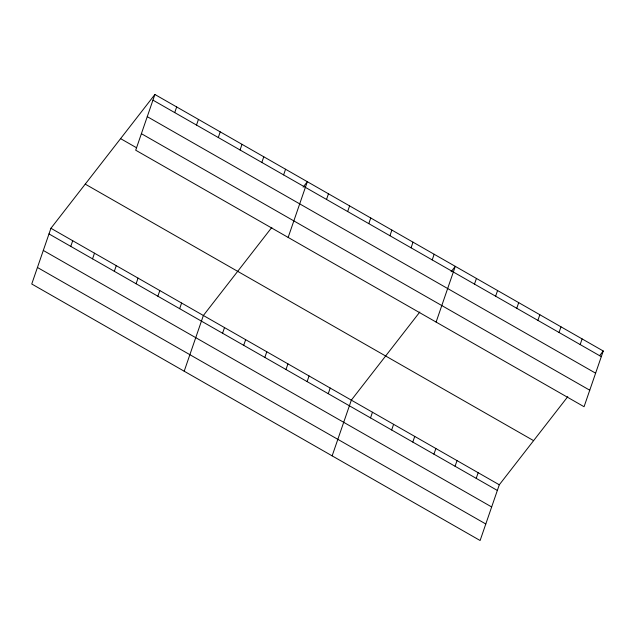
<?xml version="1.0" encoding="UTF-8"?>
<svg xmlns="http://www.w3.org/2000/svg" width="635" height="635" viewBox="0 0 635 635"><rect width="100%" height="100%" fill="white"/><g stroke="black" fill="none" stroke-linecap="round" stroke-linejoin="round"><path stroke-width="0.95" d="M154.892 94.488L135.707 150.209L584.065 406.725L603.25 351.004L154.892 94.488L50.935 228.275L31.75 283.996L480.108 540.512L499.293 484.791L567.761 396.677M70.771 246.38L72.715 240.728M92.543 258.842L94.488 253.19M114.324 271.296L116.268 265.652M174.728 112.593L176.673 106.95M136.096 283.758L138.041 278.114M196.509 125.055L198.453 119.404M157.877 296.22L159.822 290.568M218.281 137.517L220.226 131.866M179.657 308.673L181.602 303.03M240.062 149.971L242.006 144.328M184.19 371.205L203.375 315.492L271.851 227.37M261.834 162.433L263.779 156.789M222.567 333.232L224.512 327.581M283.615 174.895L285.559 169.243M243.705 345.321L245.65 339.677M288.147 237.427L307.332 181.705L303.125 187.127M264.843 357.418L266.787 351.766M326.525 199.446L328.47 193.794M285.98 369.506L287.925 363.863M347.662 211.542L349.607 205.891M307.118 381.603L309.062 375.952M368.8 223.631L370.745 217.988M328.255 393.692L330.2 388.048M389.938 235.728L391.882 230.076M332.145 455.859L351.338 400.137L419.806 312.023M411.075 247.817L413.02 242.173M370.522 417.886L372.467 412.234M432.213 259.913L434.157 254.262M391.66 429.974L393.605 424.331M436.11 322.072L455.295 266.359L451.08 271.78M412.798 442.071L414.742 436.42M474.488 284.099L476.433 278.447M433.935 454.16L435.88 448.516M495.625 296.188L497.57 290.544M455.073 466.257L457.017 460.605M516.755 308.285L518.7 302.633M476.21 478.345L478.155 472.702M537.893 320.373L539.837 314.73M559.03 332.47L560.975 326.819M580.168 344.559L582.112 338.915M599.638 355.656L603.25 351.004M152.948 100.139L601.305 356.656M147.264 116.657L595.614 373.182M141.399 133.683L589.756 390.207M120.586 138.636L136.501 147.741M85.241 184.126L533.598 440.642M50.935 228.275L499.293 484.791M48.99 233.918L497.348 490.442M43.299 250.444L491.657 506.96M37.441 267.47L485.791 523.986"/></g></svg>
